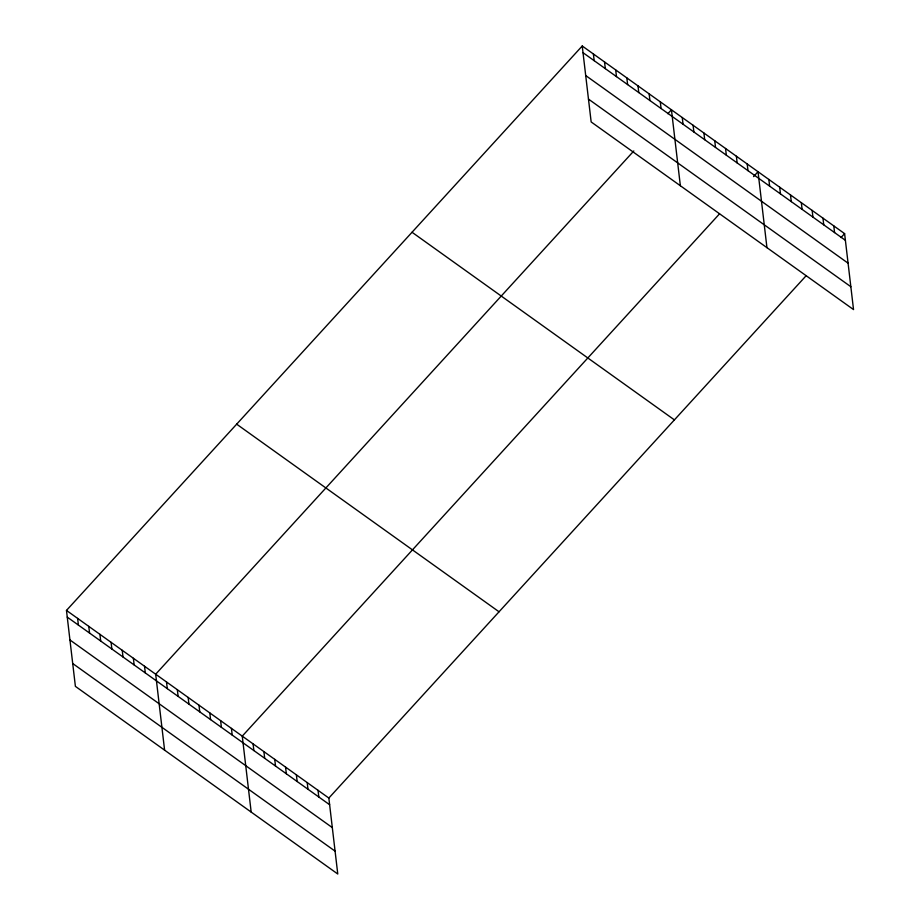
<?xml version="1.0" encoding="UTF-8"?>
<svg xmlns="http://www.w3.org/2000/svg" width="920" height="920" viewBox="0 0 920 920"><rect width="100%" height="100%" fill="white"/><g stroke="black" fill="none" stroke-linecap="round" stroke-linejoin="round"><path stroke-width="1.38" d="M66.47 610.42L328.842 798.054L337.766 874L75.394 686.366L66.47 610.42L582.233 46L844.606 233.634L853.53 309.58L591.157 121.946L582.233 46M633.811 150.972L155.675 674.222L164.599 750.168M667.851 113.712L671.439 109.79L680.363 185.736M719.509 213.865L242.259 736.138L251.183 812.084M753.549 176.617L758.022 171.718L766.946 247.664M328.842 798.054L806.092 275.781M841.029 237.555L844.606 233.634M583.015 52.693L845.388 240.315M585.707 75.543L848.079 263.177M588.466 99.096L850.839 286.718M412.034 232.254L674.406 419.888M236.67 424.166L499.042 611.788M67.252 617.113L329.636 804.735M69.943 639.963L332.315 827.597M72.703 663.515L335.087 851.149M833.784 225.894L834.567 232.576M822.963 218.155L823.745 224.836M812.141 210.415L812.923 217.097M801.32 202.676L802.102 209.357M790.487 194.936L791.28 201.618M779.665 187.197L780.459 193.879M768.844 179.458L769.637 186.139M747.201 163.967L747.983 170.66M736.38 156.227L737.161 162.92M725.558 148.488L726.34 155.181M714.736 140.748L715.519 147.441M703.904 133.009L704.697 139.702M693.082 125.269L693.875 131.962M682.26 117.53L683.043 124.223M660.284 101.821L661.077 108.514M649.14 93.851L649.922 100.533M637.985 85.87L638.768 92.563M626.831 77.901L627.624 84.582M615.687 69.92L616.469 76.613M604.532 61.95L605.314 68.632M593.388 53.969L594.17 60.662M318.021 790.314L318.815 796.996M307.199 782.575L307.981 789.256M296.378 774.835L297.16 781.517M285.556 767.096L286.339 773.777M274.735 759.356L275.517 766.038M263.913 751.617L264.695 758.298M253.08 743.877L253.874 750.559M231.437 728.398L232.219 735.08M220.616 720.659L221.398 727.341M209.794 712.919L210.577 719.601M198.973 705.18L199.755 711.861M188.151 697.44L188.933 704.122M177.33 689.701L178.112 696.382M166.497 681.961L167.29 688.643M144.532 666.241L145.314 672.934M133.377 658.271L134.159 664.953M122.222 650.29L123.015 656.983M111.078 642.321L111.86 649.002M99.923 634.34L100.705 641.033M88.768 626.37L89.562 633.063M77.625 618.401L78.407 625.082"/></g></svg>
